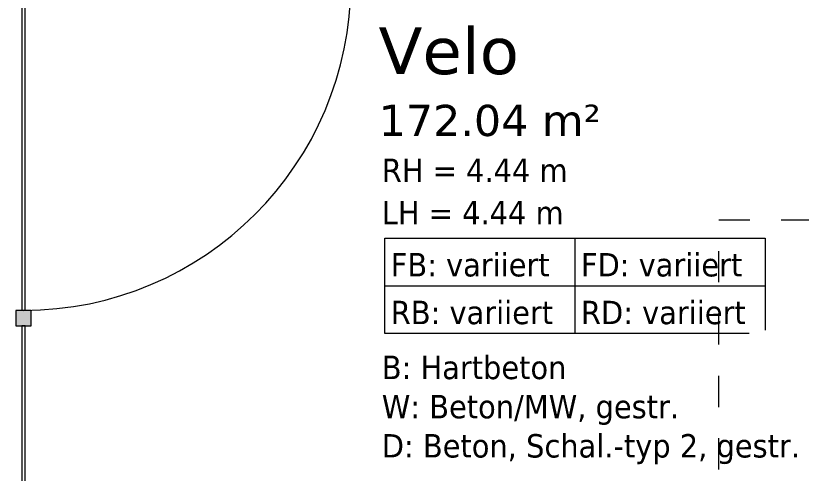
# Model space of a CAD drawing. Header units: metres. Extents: x -86 to 44, y -23 to 39.
# Drawn here: x 13.997 to 16.517, y -10.576 to -9.109 of the extents above; entities that cross this region are included whole.
import ezdxf

# ---------------------------------------------------------------- set-up
doc = ezdxf.new("R2010")
doc.units = ezdxf.units.M
doc.linetypes.add('_Verdeckte Linien_', pattern=[0.15, 0.1, -0.05])
for name, color, linetype, lineweight in [('A-AREA-____-IDEN', 7, 'Continuous', 5), ('A-DOOR-____-MCUT', 7, 'Continuous', 9), ('A-DOOR-____-OTLN', 7, 'Continuous', 9), ('A-DOOR-OPNG-OTLN', 7, 'Continuous', 9), ('A-GLAZ-CWMG-MCUT', 7, 'Continuous', 9), ('A-GLAZ-CWMG-OTLN', 7, 'Continuous', 9), ('A-WALL-____-MCUT', 7, 'Continuous', 35), ('C-PRKG-____-HDLN', 7, '_Verdeckte Linien_', 9), ('C-PRKG-____-OTLN', 7, 'Continuous', 9), ('Text', 7, 'Continuous', 5)]:
    doc.layers.add(name, color=color, linetype=linetype, lineweight=lineweight)
doc.styles.add('Arial', font='arial.ttf', dxfattribs={"height": 0.09})
doc.styles.add('Verdana_2', font='verdana.ttf', dxfattribs={"height": 0.1})
doc.styles.add('Verdana_3', font='verdana.ttf', dxfattribs={"width": 0.9, "height": 0.075})
doc.styles.add('Verdana_4', font='verdana.ttf', dxfattribs={"height": 0.15})

# ---------------------------------------------------------------- blocks, each defined once
blk = doc.blocks.new('Fahrradstellplatz - Fahrradstellplatz-23803867--01_UG_OK_FFB_AF')
at = {"layer": 'C-PRKG-____-HDLN', "color": 253, "true_color": 0x999999}
for p, q in [((0, 4.1), (3.2, 4.1)), ((3.2, 4.1), (3.2, 2))]:
    blk.add_line(p, q, dxfattribs=at)
blk = doc.blocks.new('Rechteckiger Pfosten - 50 x 50-41864164--01_UG_OK_FFB_AF')
at = {"layer": 'A-GLAZ-CWMG-OTLN', "true_color": 0xc8c8c8}
blk.add_hatch(color=9, dxfattribs=at).paths.add_polyline_path([(0.025, 0.025), (0.025, -0.025), (-0.025, -0.025), (-0.025, 0.025)])
at = {"layer": 'A-GLAZ-CWMG-MCUT'}
for p, q in [((-0.025, 0.025), (0.025, 0.025)), ((-0.025, -0.025), (-0.025, 0.025)), ((0.025, 0.025), (0.025, -0.025)), ((0.025, -0.025), (-0.025, -0.025))]:
    blk.add_line(p, q, dxfattribs=at)
blk = doc.blocks.new('FAE_Gitterverschlag - Tür-41866184--01_UG_OK_FFB_AF')
at = {"layer": 'A-DOOR-____-MCUT'}
for p, q in [((0.525, 0.005), (-0.525, 0.005)), ((-0.525, -0.005), (0.525, -0.005))]:
    blk.add_line(p, q, dxfattribs=at)
at = {"layer": 'A-DOOR-OPNG-OTLN'}
blk.add_line((-0.525, 0), (-0.525, 1.05), dxfattribs=at)
blk.add_arc((-0.525, 0), 1.05, 360, 90, dxfattribs=at)
blk = doc.blocks.new('Beschriftung_Räume-SUB - Vollständig-17704717--01_UG_OK_FFB_AF')
at = {"layer": 'A-AREA-____-IDEN'}
for p, q in [((0, -0.018255), (0.0244, -0.018255)), ((0, -0.024377), (0, -0.018255)), ((0.0122, -0.018255), (0.0122, -0.024377)), ((0.0244, -0.018255), (0.0244, -0.024377)), ((0, -0.021316), (0.0244, -0.021316)), ((0.0244, -0.024377), (0, -0.024377))]:
    blk.add_line(p, q, dxfattribs=at)

msp = doc.modelspace()

# ---------------------------------------------------------------- linework, layer by layer
at = {"layer": 'A-WALL-____-MCUT', "lineweight": 9}
for p, q in [((14.017, -10.1034), (14.017, -11.1534)), ((14.027, -10.1034), (14.017, -10.1034)), ((14.027, -11.1534), (14.027, -10.1034))]:
    msp.add_line(p, q, dxfattribs=at)

# ---------------------------------------------------------------- block references
at = {"layer": 'A-AREA-____-IDEN', "xscale": 49.99999999999998, "yscale": 49.99999999999998, "zscale": 49.99999999999998}
msp.add_blockref('Beschriftung_Räume-SUB - Vollständig-17704717--01_UG_OK_FFB_AF', (15.1805, -8.9089), dxfattribs=at)
at = {"layer": 'A-DOOR-____-OTLN', "rotation": 269.9999999999999}
msp.add_blockref('FAE_Gitterverschlag - Tür-41866184--01_UG_OK_FFB_AF', (14.022, -9.5284), dxfattribs=at)
at = {"layer": 'A-GLAZ-CWMG-OTLN', "extrusion": (0, 0, -1), "rotation": 270.0000000000001}
msp.add_blockref('Rechteckiger Pfosten - 50 x 50-41864164--01_UG_OK_FFB_AF', (-14.022, -10.0784), dxfattribs=at)
at = {"layer": 'C-PRKG-____-OTLN', "color": 253, "true_color": 0x999999, "rotation": 89.99999999999933}
msp.add_blockref('Fahrradstellplatz - Fahrradstellplatz-23803867--01_UG_OK_FFB_AF', (20.352, -12.9634), dxfattribs=at)

# ---------------------------------------------------------------- texts
at = {"layer": 'A-AREA-____-IDEN', "attachment_point": 1}
for s, insert, char_height, width, style in [('Velo', (15.1608, -9.1458), 0.15, 0.533122, 'Verdana_4'), ('172.04 m²', (15.1613, -9.3943), 0.1, 0.925949, 'Verdana_2'), ('RH = 4.44 m', (15.1712, -9.5668), 0.075, 0.750379, 'Verdana_3'), ('LH = 4.44 m', (15.1712, -9.7028), 0.075, 0.735949, 'Verdana_3'), ('FB: variiert', (15.2, -9.8696), 0.075, 0.656582, 'Verdana_3'), ('FD: variiert', (15.81, -9.8696), 0.075, 0.667405, 'Verdana_3'), ('RB: variiert', (15.2, -10.0227), 0.075, 0.671012, 'Verdana_3'), ('RD: variiert', (15.81, -10.0227), 0.075, 0.681835, 'Verdana_3'), ('B: Hartbeton', (15.1712, -10.1989), 0.075, 0.753987, 'Verdana_3'), ('W: Beton/MW, gestr.', (15.1712, -10.3246), 0.075, 1.237405, 'Verdana_3'), ('D: Beton, Schal.-typ 2, gestr.', (15.1712, -10.4503), 0.075, 1.73886, 'Verdana_3')]:
    msp.add_mtext(s, dxfattribs=dict(at, insert=insert, char_height=char_height, width=width, style=style))

# ---------------------------------------------------------------- next in the draw order: texts
at = {"layer": 'Text', "insert": (16.3728, -13.7078), "char_height": 0.09, "width": 3.567509, "attachment_point": 1, "rotation": 90, "style": 'Arial', "bg_fill": 3, "box_fill_scale": 1.25, "bg_fill_color": 256, "bg_fill_true_color": 13158600, "bg_fill_transparency": 0}
msp.add_mtext('Einseitiges Modul doppelstöckig 2 x 16 = 32 Stellplätze', dxfattribs=at)

doc.saveas('drawing.dxf')
